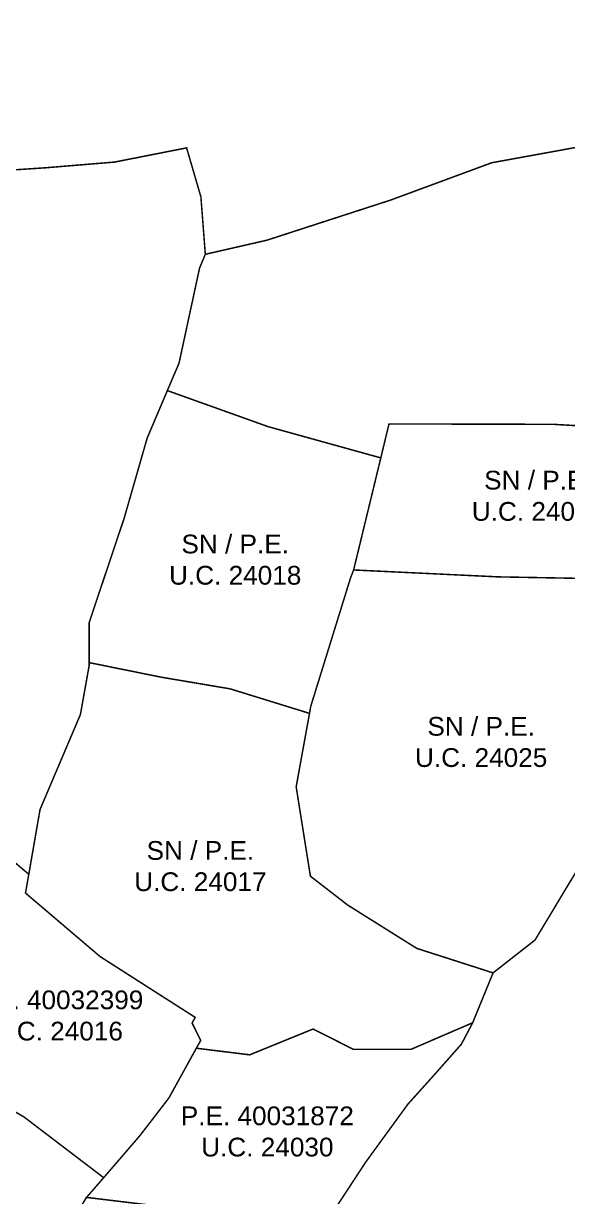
# Model space of a CAD drawing. Header units: metres. Extents: x 561401 to 594056, y 8460144 to 8508504.
# Drawn here: x 587525.9 to 587598.6, y 8503755.9 to 8503912.4 of the extents above; entities that cross this region are included whole.
import ezdxf

# ---------------------------------------------------------------- set-up
doc = ezdxf.new("R2010")
doc.units = ezdxf.units.M
for name, color, linetype in [('1.2. AFECTADOS BASE GRAFICA GORE', 76, 'Continuous'), ('1.2. AFECTADOS BASE GRAFICA SUNARP', 150, 'Continuous'), ('1.2. BASE GRAFICA GORE', 76, 'Continuous'), ('1.2. BASE GRAFICA SUNARP', 150, 'Continuous'), ('1.3 ETIQUETA P.E. Y U.C.', 1, 'Continuous')]:
    doc.layers.add(name, color=color, linetype=linetype)
doc.styles.add('Arial', font='arial.ttf', dxfattribs={"height": 1})

msp = doc.modelspace()

# ---------------------------------------------------------------- linework, layer by layer
at = {"layer": '1.2. AFECTADOS BASE GRAFICA GORE', "color": 64, "linetype": 'Continuous', "lineweight": -3, "const_width": 0.2}
msp.add_lwpolyline([(587524.89, 8503800.37), (587526.63, 8503798.89), (587528.13, 8503807.53), (587533.52, 8503820.2), (587534.69, 8503826.74), (587534.69, 8503827.13), (587534.7, 8503832.5), (587539.35, 8503846.35), (587542.44, 8503857.09), (587545.13, 8503863.42), (587546.69, 8503867.08), (587549.43, 8503879.76), (587550.2, 8503881.6), (587549.61, 8503889.26), (587547.7, 8503895.8), (587546.8, 8503895.62), (587538.06, 8503893.9), (587528.84, 8503893.14), (587517.69, 8503892.4)], dxfattribs=at)
at = {"layer": '1.2. AFECTADOS BASE GRAFICA SUNARP', "color": 64, "linetype": 'Continuous', "lineweight": -3, "const_width": 0.2}
msp.add_lwpolyline([(587464.57, 8503917.3), (587467.66, 8503902.3), (587469.64, 8503892.48), (587479.64, 8503893.62), (587494.24, 8503893.21), (587506.55, 8503893.18), (587517.69, 8503892.4), (587528.84, 8503893.14), (587538.06, 8503893.9), (587546.8, 8503895.62), (587547.7, 8503895.8), (587549.61, 8503889.26), (587550.2, 8503881.6), (587558.42, 8503883.48), (587574.96, 8503888.84), (587588.43, 8503893.81), (587603.05, 8503896.47), (587617.67, 8503900.29), (587624.31, 8503902.73), (587617.62, 8503911.13), (587610.17, 8503925.32)], dxfattribs=at)
at = {"layer": '1.2. BASE GRAFICA GORE', "color": 64, "linetype": 'Continuous', "lineweight": -3, "const_width": 0.2}
for points in [[(587545.13, 8503863.42), (587558.58, 8503858.61), (587573.63, 8503854.44), (587574.72, 8503858.96), (587578.94, 8503858.96), (587596.64, 8503858.92), (587616.68, 8503857.76), (587619.33, 8503870.8), (587622.75, 8503887.31), (587624.31, 8503902.73), (587617.67, 8503900.29), (587603.05, 8503896.47), (587588.43, 8503893.81), (587574.96, 8503888.84), (587558.42, 8503883.48), (587550.2, 8503881.6), (587549.43, 8503879.76), (587546.69, 8503867.08), (587545.13, 8503863.42)], [(587534.69, 8503827.13), (587544.29, 8503825.19), (587553.52, 8503823.63), (587564.11, 8503820.36), (587564.28, 8503821.31), (587569.58, 8503838.4), (587570, 8503839.49), (587573.63, 8503854.44), (587558.58, 8503858.61), (587545.13, 8503863.42), (587542.44, 8503857.09), (587539.35, 8503846.35), (587534.7, 8503832.5), (587534.69, 8503827.13)], [(587570, 8503839.49), (587589.29, 8503838.57), (587613.54, 8503838.12), (587615.46, 8503846.21), (587616.68, 8503857.76), (587596.64, 8503858.92), (587578.94, 8503858.96), (587574.72, 8503858.96), (587573.63, 8503854.44), (587570, 8503839.49)], [(587562.33, 8503810.56), (587564.23, 8503798.64), (587569.22, 8503794.78), (587578.43, 8503789.01), (587588.62, 8503785.74), (587594.22, 8503790.12), (587598.91, 8503797.91), (587601.16, 8503801.64), (587608.11, 8503817.38), (587609.17, 8503822.39), (587610.81, 8503830.06), (587613.54, 8503838.12), (587589.29, 8503838.57), (587570, 8503839.49), (587569.58, 8503838.4), (587564.28, 8503821.31), (587564.11, 8503820.36), (587562.33, 8503810.56)], [(587526.19, 8503796.39), (587536.16, 8503787.91), (587548.84, 8503779.81), (587548.44, 8503779.04), (587549.59, 8503776.74), (587549, 8503775.69), (587556.13, 8503774.81), (587564.58, 8503778.25), (587569.96, 8503775.55), (587577.66, 8503775.54), (587585.9, 8503779.09), (587585.9, 8503779.1), (587588.62, 8503785.74), (587578.43, 8503789.01), (587569.22, 8503794.78), (587564.23, 8503798.64), (587562.33, 8503810.56), (587564.11, 8503820.36), (587553.52, 8503823.63), (587544.29, 8503825.19), (587534.69, 8503827.13), (587534.69, 8503826.74), (587533.52, 8503820.2), (587528.13, 8503807.53), (587526.63, 8503798.89), (587526.19, 8503796.39)]]:
    msp.add_lwpolyline(points, close=True, dxfattribs=at)
at = {"layer": '1.2. BASE GRAFICA SUNARP', "color": 64, "linetype": 'Continuous', "lineweight": -3, "const_width": 0.2}
for points in [[(587507.75, 8503781.17), (587509.61, 8503779.89), (587517.13, 8503773.17), (587524.2, 8503767.56), (587525.99, 8503766.52), (587536.63, 8503758.42), (587541.5, 8503764.07), (587545.34, 8503769.06), (587549, 8503775.69), (587549.59, 8503776.74), (587548.44, 8503779.04), (587548.84, 8503779.81), (587536.16, 8503787.91), (587526.19, 8503796.39), (587526.63, 8503798.89), (587524.89, 8503800.37), (587519.65, 8503795.64), (587514.63, 8503789.5), (587507.75, 8503781.17)], [(587489.21, 8503767.24), (587491.91, 8503762.62), (587504.95, 8503754.15), (587513.34, 8503749.78), (587521.46, 8503744.12), (587527.13, 8503743.72), (587530.7, 8503749.87), (587534.34, 8503755.79), (587536.63, 8503758.42), (587525.99, 8503766.52), (587524.2, 8503767.56), (587517.13, 8503773.17), (587509.61, 8503779.89), (587507.75, 8503781.17), (587496.92, 8503774.14), (587489.21, 8503767.24)], [(587534.34, 8503755.79), (587545.32, 8503754.46), (587565.33, 8503750.91), (587571.61, 8503760.49), (587577.25, 8503768.23), (587580.87, 8503772.25), (587584.39, 8503776.23), (587585.9, 8503779.09), (587577.66, 8503775.54), (587569.96, 8503775.55), (587564.58, 8503778.25), (587556.13, 8503774.81), (587549, 8503775.69), (587545.34, 8503769.06), (587541.5, 8503764.07), (587536.63, 8503758.42), (587534.34, 8503755.79)]]:
    msp.add_lwpolyline(points, close=True, dxfattribs=at)

# ---------------------------------------------------------------- texts
at = {"layer": '1.3 ETIQUETA P.E. Y U.C.', "color": 1, "char_height": 2.5, "attachment_point": 5, "style": 'Arial'}
for s, insert in [('SN / P.E.\\PU.C. 24023', (587594.61, 8503849.37)), ('SN / P.E.\\PU.C. 24018', (587554.19, 8503840.85)), ('SN / P.E.\\PU.C. 24025', (587587.03, 8503816.53)), ('SN / P.E.\\PU.C. 24017', (587549.54, 8503799.97)), ('P.E. 40032399\\PU.C. 24016', (587530.37, 8503780.04)), ('P.E. 40031872\\PU.C. 24030', (587558.48, 8503764.57))]:
    msp.add_mtext(s, dxfattribs=dict(at, insert=insert))

doc.saveas('drawing.dxf')
